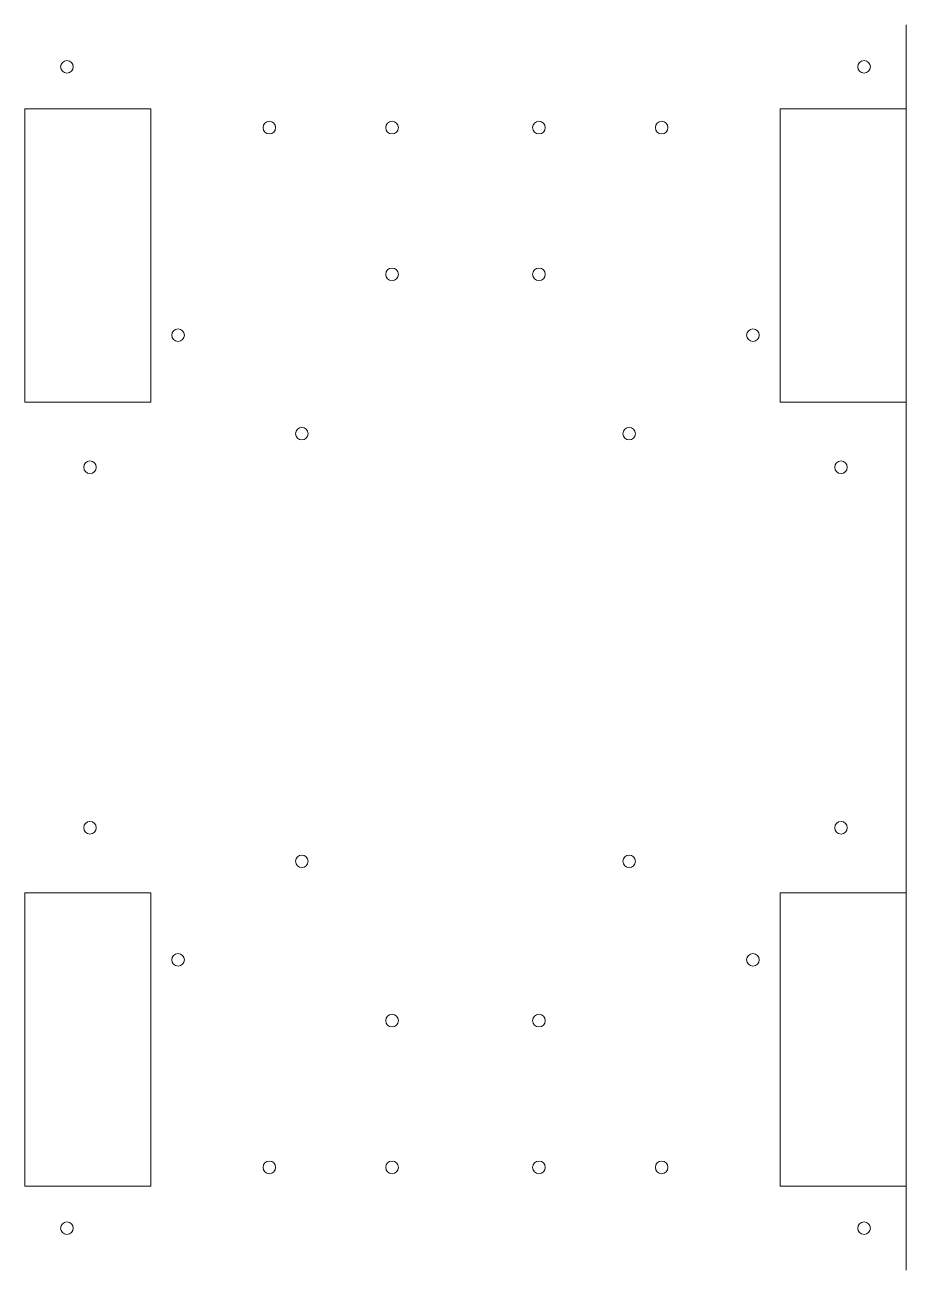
# Model space of a CAD drawing. Header units: millimetres. Extents: x 0 to 210, y 0 to 297.
import ezdxf

# ---------------------------------------------------------------- set-up
doc = ezdxf.new("R2010")
doc.units = ezdxf.units.MM
doc.layers.add('cuts', color=96, linetype='CONTINUOUS', lineweight=9, true_color=0x008000)

msp = doc.modelspace()

# ---------------------------------------------------------------- linework, layer by layer
at = {"layer": 'cuts'}
msp.add_line((210, 0), (210, 297), dxfattribs=at)
for points in [[(0, 207), (30, 207), (30, 277), (0, 277)], [(180, 207), (210, 207), (210, 277), (180, 277)], [(0, 20), (30, 20), (30, 90), (0, 90)], [(180, 20), (210, 20), (210, 90), (180, 90)]]:
    msp.add_lwpolyline(points, close=True, dxfattribs=at)
for centre in [(10, 287), (200, 287), (58.25, 272.5), (87.5, 272.5), (122.5, 272.5), (151.75, 272.5), (87.5, 237.5), (122.5, 237.5), (36.5, 223), (173.5, 223), (66, 199.5), (144, 199.5), (15.5, 191.5), (194.5, 191.5), (15.5, 105.5), (194.5, 105.5), (66, 97.5), (144, 97.5), (36.5, 74), (173.5, 74), (87.5, 59.5), (122.5, 59.5), (58.25, 24.5), (87.5, 24.5), (122.5, 24.5), (151.75, 24.5), (10, 10), (200, 10)]:
    msp.add_circle(centre, 1.5, dxfattribs=at)

doc.saveas('drawing.dxf')
